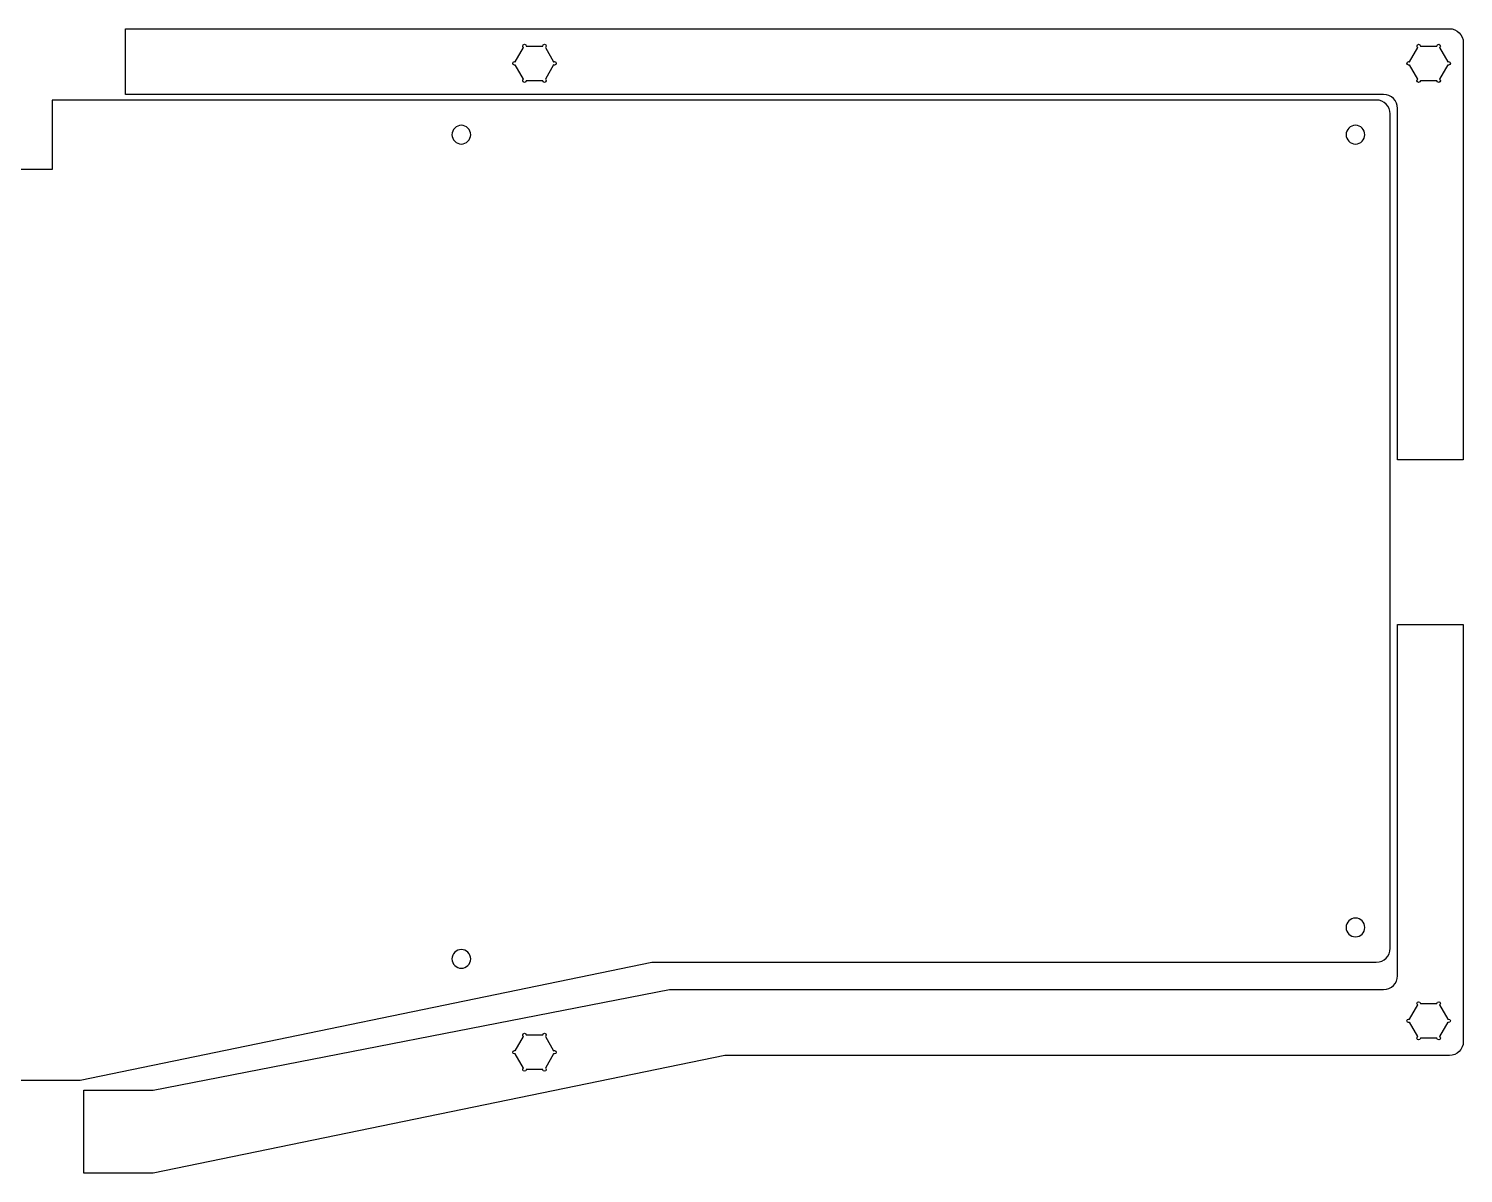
# Model space of a CAD drawing. Extents: x -100 to 285, y -100 to 284.
# Drawn here: x 73 to 279.9, y -99.5 to 65.6 of the extents above; entities that cross this region are included whole.
import ezdxf

# ---------------------------------------------------------------- set-up
doc = ezdxf.new("R2010")
doc.units = 0
doc.header["$MEASUREMENT"] = 0
doc.layers.add('CASE_LAYER', color=7, linetype='CONTINUOUS')

msp = doc.modelspace()

# ---------------------------------------------------------------- linework, layer by layer
at = {"layer": 'CASE_LAYER'}
for points, knots in [([(86.94, 56.1), (86.94, 56.1), (268.43, 56.1), (268.43, 56.1), (269.54, 56.1), (270.43, 55.2), (270.43, 54.1), (270.43, 54.1), (270.43, 3.42), (270.43, 3.42), (270.43, 3.42), (279.93, 3.42), (279.93, 3.42), (279.93, 3.42), (279.93, 63.6), (279.93, 63.6), (279.93, 64.7), (279.04, 65.6), (277.93, 65.6), (277.93, 65.6), (86.94, 65.6), (86.94, 65.6), (86.94, 65.6), (86.94, 56.1), (86.94, 56.1)], [0, 0, 0, 0, 1, 1, 1, 2, 2, 2, 3, 3, 3, 4, 4, 4, 5, 5, 5, 6, 6, 6, 7, 7, 7, 8, 8, 8, 8]), ([(148.83, 60.85), (148.78, 60.85), (148.74, 60.83), (148.71, 60.81), (148.71, 60.81), (147.51, 62.88), (147.51, 62.88), (147.58, 62.93), (147.64, 63.01), (147.64, 63.1), (147.64, 63.24), (147.52, 63.35), (147.39, 63.35), (147.25, 63.35), (147.14, 63.24), (147.14, 63.1), (147.14, 63.1), (144.75, 63.1), (144.75, 63.1), (144.75, 63.24), (144.64, 63.35), (144.5, 63.35), (144.36, 63.35), (144.25, 63.24), (144.25, 63.1), (144.25, 63.01), (144.3, 62.93), (144.38, 62.88), (144.38, 62.88), (143.18, 60.81), (143.18, 60.81), (143.14, 60.83), (143.1, 60.85), (143.06, 60.85), (142.92, 60.85), (142.81, 60.74), (142.81, 60.6), (142.81, 60.46), (142.92, 60.35), (143.06, 60.35), (143.1, 60.35), (143.14, 60.36), (143.18, 60.38), (143.18, 60.38), (144.38, 58.31), (144.38, 58.31), (144.3, 58.27), (144.25, 58.19), (144.25, 58.1), (144.25, 57.96), (144.36, 57.85), (144.5, 57.85), (144.64, 57.85), (144.75, 57.96), (144.75, 58.1), (144.75, 58.1), (147.14, 58.1), (147.14, 58.1), (147.14, 57.96), (147.25, 57.85), (147.39, 57.85), (147.52, 57.85), (147.64, 57.96), (147.64, 58.1), (147.64, 58.19), (147.58, 58.27), (147.51, 58.31), (147.51, 58.31), (148.71, 60.38), (148.71, 60.38), (148.74, 60.36), (148.78, 60.35), (148.83, 60.35), (148.97, 60.35), (149.08, 60.46), (149.08, 60.6), (149.08, 60.74), (148.97, 60.85), (148.83, 60.85)], [0, 0, 0, 0, 1, 1, 1, 2, 2, 2, 3, 3, 3, 4, 4, 4, 5, 5, 5, 6, 6, 6, 7, 7, 7, 8, 8, 8, 9, 9, 9, 10, 10, 10, 11, 11, 11, 12, 12, 12, 13, 13, 13, 14, 14, 14, 15, 15, 15, 16, 16, 16, 17, 17, 17, 18, 18, 18, 19, 19, 19, 20, 20, 20, 21, 21, 21, 22, 22, 22, 23, 23, 23, 24, 24, 24, 25, 25, 25, 26, 26, 26, 26]), ([(277.82, 60.85), (277.77, 60.85), (277.73, 60.83), (277.7, 60.81), (277.7, 60.81), (276.5, 62.88), (276.5, 62.88), (276.57, 62.93), (276.63, 63.01), (276.63, 63.1), (276.63, 63.24), (276.51, 63.35), (276.38, 63.35), (276.24, 63.35), (276.13, 63.24), (276.13, 63.1), (276.13, 63.1), (273.74, 63.1), (273.74, 63.1), (273.74, 63.24), (273.63, 63.35), (273.49, 63.35), (273.35, 63.35), (273.24, 63.24), (273.24, 63.1), (273.24, 63.01), (273.29, 62.93), (273.37, 62.88), (273.37, 62.88), (272.17, 60.81), (272.17, 60.81), (272.13, 60.83), (272.09, 60.85), (272.05, 60.85), (271.91, 60.85), (271.8, 60.74), (271.8, 60.6), (271.8, 60.46), (271.91, 60.35), (272.05, 60.35), (272.09, 60.35), (272.13, 60.36), (272.17, 60.38), (272.17, 60.38), (273.37, 58.31), (273.37, 58.31), (273.29, 58.27), (273.24, 58.19), (273.24, 58.1), (273.24, 57.96), (273.35, 57.85), (273.49, 57.85), (273.63, 57.85), (273.74, 57.96), (273.74, 58.1), (273.74, 58.1), (276.13, 58.1), (276.13, 58.1), (276.13, 57.96), (276.24, 57.85), (276.38, 57.85), (276.51, 57.85), (276.63, 57.96), (276.63, 58.1), (276.63, 58.19), (276.57, 58.27), (276.5, 58.31), (276.5, 58.31), (277.7, 60.38), (277.7, 60.38), (277.73, 60.36), (277.77, 60.35), (277.82, 60.35), (277.96, 60.35), (278.07, 60.46), (278.07, 60.6), (278.07, 60.74), (277.96, 60.85), (277.82, 60.85)], [0, 0, 0, 0, 1, 1, 1, 2, 2, 2, 3, 3, 3, 4, 4, 4, 5, 5, 5, 6, 6, 6, 7, 7, 7, 8, 8, 8, 9, 9, 9, 10, 10, 10, 11, 11, 11, 12, 12, 12, 13, 13, 13, 14, 14, 14, 15, 15, 15, 16, 16, 16, 17, 17, 17, 18, 18, 18, 19, 19, 19, 20, 20, 20, 21, 21, 21, 22, 22, 22, 23, 23, 23, 24, 24, 24, 25, 25, 25, 26, 26, 26, 26]), ([(267.38, -69.05), (267.38, -69.05), (162.85, -69.05), (162.85, -69.05), (162.85, -69.05), (80.39, -86.05), (80.39, -86.05), (80.39, -86.05), (60.39, -86.05), (60.39, -86.05), (60.39, -86.05), (-22.08, -69.05), (-22.08, -69.05), (-22.08, -69.05), (-87.71, -69.05), (-87.71, -69.05), (-88.82, -69.05), (-89.71, -68.15), (-89.71, -67.05), (-89.71, -67.05), (-89.71, 53.31), (-89.71, 53.31), (-89.71, 54.42), (-88.82, 55.31), (-87.71, 55.31), (-87.71, 55.31), (64.39, 55.31), (64.39, 55.31), (64.39, 55.31), (64.39, 45.31), (64.39, 45.31), (64.39, 45.31), (76.39, 45.31), (76.39, 45.31), (76.39, 45.31), (76.39, 55.31), (76.39, 55.31), (76.39, 55.31), (267.38, 55.31), (267.38, 55.31), (268.48, 55.31), (269.38, 54.42), (269.38, 53.31), (269.38, 53.31), (269.38, -67.05), (269.38, -67.05), (269.38, -68.15), (268.48, -69.05), (267.38, -69.05)], [0, 0, 0, 0, 1, 1, 1, 2, 2, 2, 3, 3, 3, 4, 4, 4, 5, 5, 5, 6, 6, 6, 7, 7, 7, 8, 8, 8, 9, 9, 9, 10, 10, 10, 11, 11, 11, 12, 12, 12, 13, 13, 13, 14, 14, 14, 15, 15, 15, 16, 16, 16, 16]), ([(135.39, 48.96), (135.39, 48.96), (135.39, 48.96), (135.39, 48.96), (134.64, 48.96), (134.04, 49.57), (134.04, 50.31), (134.04, 50.31), (134.04, 50.31), (134.04, 50.31), (134.04, 51.05), (134.64, 51.66), (135.39, 51.66), (135.39, 51.66), (135.39, 51.66), (135.39, 51.66), (136.13, 51.66), (136.74, 51.05), (136.74, 50.31), (136.74, 50.31), (136.74, 50.31), (136.74, 50.31), (136.74, 49.57), (136.13, 48.96), (135.39, 48.96)], [0, 0, 0, 0, 1, 1, 1, 2, 2, 2, 3, 3, 3, 4, 4, 4, 5, 5, 5, 6, 6, 6, 7, 7, 7, 8, 8, 8, 8]), ([(264.38, 48.96), (264.38, 48.96), (264.38, 48.96), (264.38, 48.96), (263.63, 48.96), (263.03, 49.57), (263.03, 50.31), (263.03, 50.31), (263.03, 50.31), (263.03, 50.31), (263.03, 51.05), (263.63, 51.66), (264.38, 51.66), (264.38, 51.66), (264.38, 51.66), (264.38, 51.66), (265.12, 51.66), (265.73, 51.05), (265.73, 50.31), (265.73, 50.31), (265.73, 50.31), (265.73, 50.31), (265.73, 49.57), (265.12, 48.96), (264.38, 48.96)], [0, 0, 0, 0, 1, 1, 1, 2, 2, 2, 3, 3, 3, 4, 4, 4, 5, 5, 5, 6, 6, 6, 7, 7, 7, 8, 8, 8, 8]), ([(80.94, -99.51), (80.94, -99.51), (90.94, -99.51), (90.94, -99.51), (90.94, -99.51), (173.4, -82.51), (173.4, -82.51), (173.4, -82.51), (277.93, -82.51), (277.93, -82.51), (279.04, -82.51), (279.93, -81.61), (279.93, -80.51), (279.93, -80.51), (279.93, -20.33), (279.93, -20.33), (279.93, -20.33), (270.43, -20.33), (270.43, -20.33), (270.43, -20.33), (270.43, -71.01), (270.43, -71.01), (270.43, -72.11), (269.54, -73.01), (268.43, -73.01), (268.43, -73.01), (165.4, -73), (165.4, -73), (165.4, -73), (90.94, -87.52), (90.94, -87.52), (90.94, -87.52), (80.94, -87.52), (80.94, -87.52), (80.94, -87.52), (80.94, -99.51), (80.94, -99.51)], [0, 0, 0, 0, 1, 1, 1, 2, 2, 2, 3, 3, 3, 4, 4, 4, 5, 5, 5, 6, 6, 6, 7, 7, 7, 8, 8, 8, 9, 9, 9, 10, 10, 10, 11, 11, 11, 12, 12, 12, 12]), ([(264.38, -65.4), (264.38, -65.4), (264.38, -65.4), (264.38, -65.4), (263.63, -65.4), (263.03, -64.79), (263.03, -64.05), (263.03, -64.05), (263.03, -64.05), (263.03, -64.05), (263.03, -63.3), (263.63, -62.7), (264.38, -62.7), (264.38, -62.7), (264.38, -62.7), (264.38, -62.7), (265.12, -62.7), (265.73, -63.3), (265.73, -64.05), (265.73, -64.05), (265.73, -64.05), (265.73, -64.05), (265.73, -64.79), (265.12, -65.4), (264.38, -65.4)], [0, 0, 0, 0, 1, 1, 1, 2, 2, 2, 3, 3, 3, 4, 4, 4, 5, 5, 5, 6, 6, 6, 7, 7, 7, 8, 8, 8, 8]), ([(135.39, -69.93), (135.39, -69.93), (135.39, -69.93), (135.39, -69.93), (134.64, -69.93), (134.04, -69.33), (134.04, -68.58), (134.04, -68.58), (134.04, -68.58), (134.04, -68.58), (134.04, -67.84), (134.64, -67.23), (135.39, -67.23), (135.39, -67.23), (135.39, -67.23), (135.39, -67.23), (136.13, -67.23), (136.74, -67.84), (136.74, -68.58), (136.74, -68.58), (136.74, -68.58), (136.74, -68.58), (136.74, -69.33), (136.13, -69.93), (135.39, -69.93)], [0, 0, 0, 0, 1, 1, 1, 2, 2, 2, 3, 3, 3, 4, 4, 4, 5, 5, 5, 6, 6, 6, 7, 7, 7, 8, 8, 8, 8]), ([(277.82, -77.26), (277.77, -77.26), (277.73, -77.27), (277.7, -77.29), (277.7, -77.29), (276.5, -75.22), (276.5, -75.22), (276.57, -75.18), (276.63, -75.1), (276.63, -75.01), (276.63, -74.87), (276.51, -74.76), (276.38, -74.76), (276.24, -74.76), (276.13, -74.87), (276.13, -75.01), (276.13, -75.01), (273.74, -75.01), (273.74, -75.01), (273.74, -74.87), (273.63, -74.76), (273.49, -74.76), (273.35, -74.76), (273.24, -74.87), (273.24, -75.01), (273.24, -75.1), (273.29, -75.18), (273.37, -75.22), (273.37, -75.22), (272.17, -77.29), (272.17, -77.29), (272.13, -77.27), (272.09, -77.26), (272.05, -77.26), (271.91, -77.26), (271.8, -77.37), (271.8, -77.51), (271.8, -77.64), (271.91, -77.76), (272.05, -77.76), (272.09, -77.76), (272.13, -77.74), (272.17, -77.72), (272.17, -77.72), (273.37, -79.79), (273.37, -79.79), (273.29, -79.84), (273.24, -79.91), (273.24, -80.01), (273.24, -80.14), (273.35, -80.26), (273.49, -80.26), (273.63, -80.26), (273.74, -80.14), (273.74, -80.01), (273.74, -80.01), (276.13, -80.01), (276.13, -80.01), (276.13, -80.14), (276.24, -80.26), (276.38, -80.26), (276.51, -80.26), (276.63, -80.14), (276.63, -80.01), (276.63, -79.91), (276.57, -79.84), (276.5, -79.79), (276.5, -79.79), (277.7, -77.72), (277.7, -77.72), (277.73, -77.74), (277.77, -77.76), (277.82, -77.76), (277.96, -77.76), (278.07, -77.64), (278.07, -77.51), (278.07, -77.37), (277.96, -77.26), (277.82, -77.26)], [0, 0, 0, 0, 1, 1, 1, 2, 2, 2, 3, 3, 3, 4, 4, 4, 5, 5, 5, 6, 6, 6, 7, 7, 7, 8, 8, 8, 9, 9, 9, 10, 10, 10, 11, 11, 11, 12, 12, 12, 13, 13, 13, 14, 14, 14, 15, 15, 15, 16, 16, 16, 17, 17, 17, 18, 18, 18, 19, 19, 19, 20, 20, 20, 21, 21, 21, 22, 22, 22, 23, 23, 23, 24, 24, 24, 25, 25, 25, 26, 26, 26, 26]), ([(148.83, -81.79), (148.78, -81.79), (148.74, -81.81), (148.71, -81.83), (148.71, -81.83), (147.51, -79.76), (147.51, -79.76), (147.58, -79.71), (147.64, -79.64), (147.64, -79.54), (147.64, -79.41), (147.52, -79.29), (147.39, -79.29), (147.25, -79.29), (147.14, -79.41), (147.14, -79.54), (147.14, -79.54), (144.75, -79.54), (144.75, -79.54), (144.75, -79.41), (144.64, -79.29), (144.5, -79.29), (144.36, -79.29), (144.25, -79.41), (144.25, -79.54), (144.25, -79.64), (144.3, -79.71), (144.38, -79.76), (144.38, -79.76), (143.18, -81.83), (143.18, -81.83), (143.14, -81.81), (143.1, -81.79), (143.06, -81.79), (142.92, -81.79), (142.81, -81.91), (142.81, -82.04), (142.81, -82.18), (142.92, -82.29), (143.06, -82.29), (143.1, -82.29), (143.14, -82.28), (143.18, -82.26), (143.18, -82.26), (144.38, -84.33), (144.38, -84.33), (144.3, -84.38), (144.25, -84.45), (144.25, -84.54), (144.25, -84.68), (144.36, -84.79), (144.5, -84.79), (144.64, -84.79), (144.75, -84.68), (144.75, -84.54), (144.75, -84.54), (147.14, -84.54), (147.14, -84.54), (147.14, -84.68), (147.25, -84.79), (147.39, -84.79), (147.52, -84.79), (147.64, -84.68), (147.64, -84.54), (147.64, -84.45), (147.58, -84.38), (147.51, -84.33), (147.51, -84.33), (148.71, -82.26), (148.71, -82.26), (148.74, -82.28), (148.78, -82.29), (148.83, -82.29), (148.97, -82.29), (149.08, -82.18), (149.08, -82.04), (149.08, -81.91), (148.97, -81.79), (148.83, -81.79)], [0, 0, 0, 0, 1, 1, 1, 2, 2, 2, 3, 3, 3, 4, 4, 4, 5, 5, 5, 6, 6, 6, 7, 7, 7, 8, 8, 8, 9, 9, 9, 10, 10, 10, 11, 11, 11, 12, 12, 12, 13, 13, 13, 14, 14, 14, 15, 15, 15, 16, 16, 16, 17, 17, 17, 18, 18, 18, 19, 19, 19, 20, 20, 20, 21, 21, 21, 22, 22, 22, 23, 23, 23, 24, 24, 24, 25, 25, 25, 26, 26, 26, 26])]:
    msp.add_open_spline(points, degree=3, knots=knots, dxfattribs=at)

doc.saveas('drawing.dxf')
